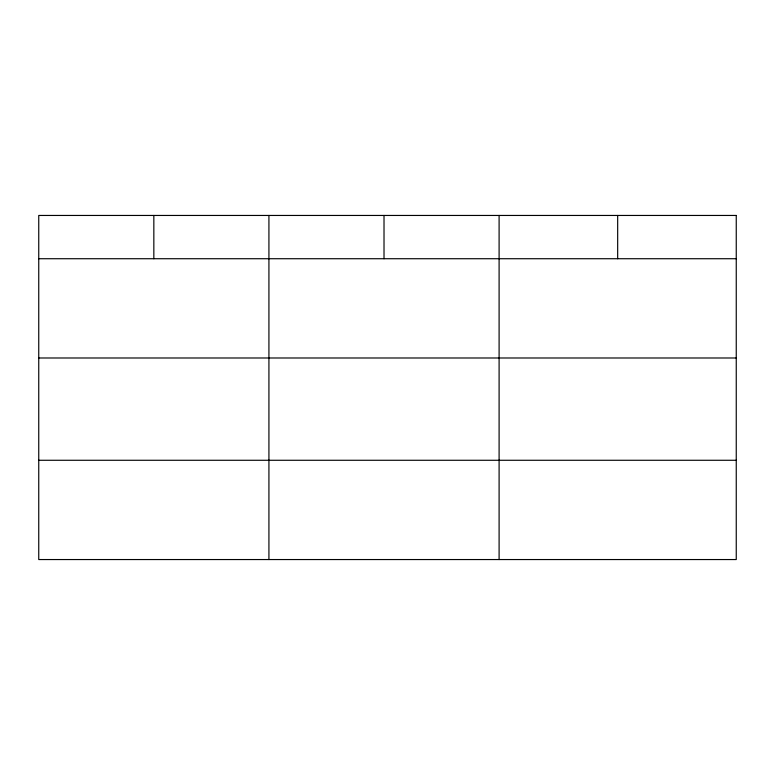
<?xml version="1.0" encoding="UTF-8"?>
<svg xmlns="http://www.w3.org/2000/svg" width="775" height="775" viewBox="0 0 775 775"><rect width="100%" height="100%" fill="white"/><g stroke="black" fill="none" stroke-linecap="round" stroke-linejoin="round"><path stroke-width="1.16" d="M38.75 258.724L736.25 258.724M38.75 357.992L736.25 357.992M38.75 460.272L736.25 460.272M617.675 215.45L617.675 258.724M499.1 215.45L499.1 559.55M384.012 215.45L384.012 258.724M268.925 215.45L268.925 559.55M153.838 215.45L153.838 258.724M736.25 215.45L38.75 215.45L38.75 559.55L736.25 559.55L736.25 215.45"/></g></svg>
